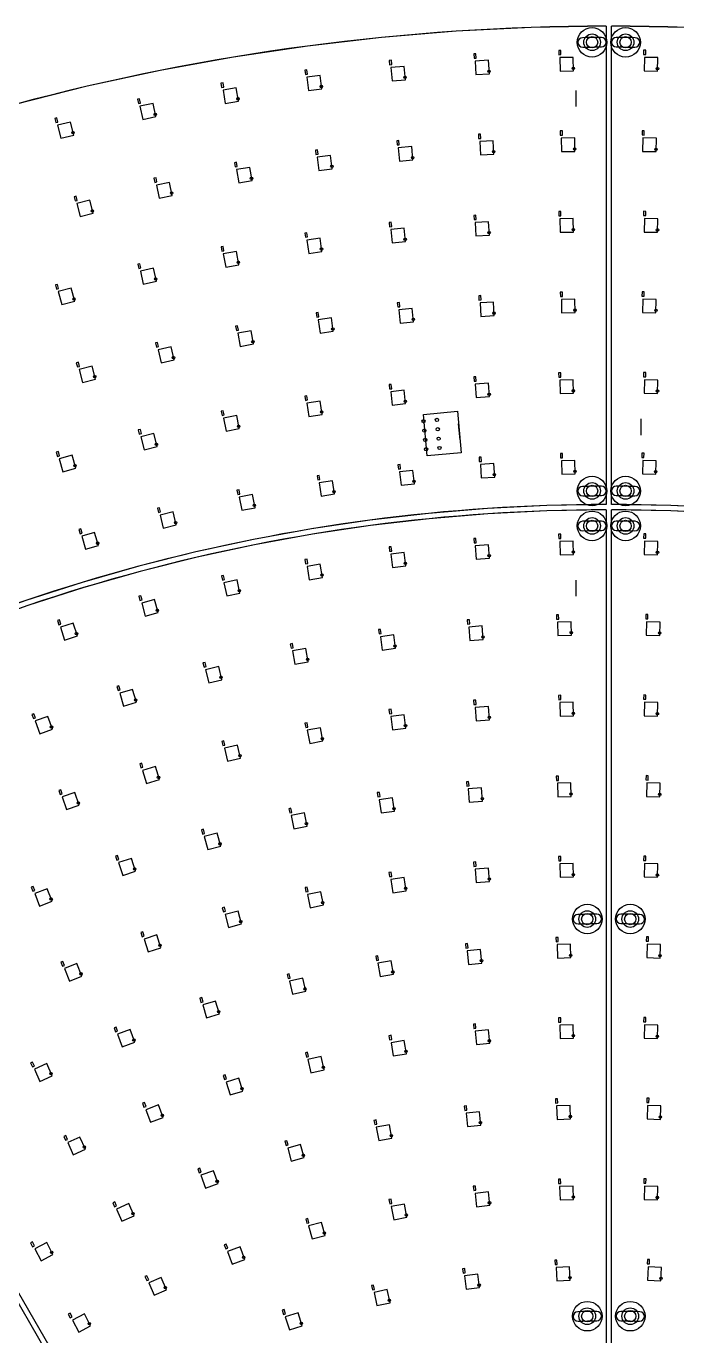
# Model space of a CAD drawing. Header units: millimetres. Extents: x -854 to 854, y -854 to 854.
# Drawn here: x -216.9 to 25.3, y 366.5 to 854 of the extents above; entities that cross this region are included whole.
import ezdxf

# ---------------------------------------------------------------- set-up
doc = ezdxf.new("R2010")
doc.units = ezdxf.units.MM
for name, color, linetype in [('CAP', 30, 'Continuous'), ('LED', 7, 'Continuous'), ('LED-GND', 7, 'Continuous'), ('MOUNT', 1, 'Continuous'), ('MOUNT-SYSTEM', 4, 'Continuous'), ('OUTLINE', 2, 'Continuous'), ('WAGO', 3, 'Continuous')]:
    doc.layers.add(name, color=color, linetype=linetype)

msp = doc.modelspace()

# ---------------------------------------------------------------- linework, layer by layer
at = {"layer": 'CAP'}
for points in [[(-49.35, 842.16), (-49.44, 843.76), (-50.24, 843.71), (-50.15, 842.11), (-49.35, 842.16)], [(-17.82, 843.41), (-17.85, 845.01), (-18.65, 845), (-18.62, 843.4), (-17.82, 843.41)], [(13.72, 843.49), (13.75, 845.09), (12.95, 845.11), (12.92, 843.51), (13.72, 843.49)], [(-80.8, 839.72), (-80.95, 841.32), (-81.75, 841.24), (-81.6, 839.65), (-80.8, 839.72)], [(-112.14, 836.12), (-112.35, 837.7), (-113.15, 837.6), (-112.94, 836.01), (-112.14, 836.12)], [(-143.33, 831.34), (-143.6, 832.91), (-144.39, 832.78), (-144.12, 831.2), (-143.33, 831.34)], [(-174.31, 825.4), (-174.64, 826.96), (-175.42, 826.8), (-175.1, 825.23), (-174.31, 825.4)], [(-205.05, 818.3), (-205.44, 819.85), (-206.22, 819.66), (-205.83, 818.11), (-205.05, 818.3)], [(-17.26, 813.42), (-17.29, 815.02), (-18.09, 815), (-18.06, 813.4), (-17.26, 813.42)], [(13.16, 813.5), (13.19, 815.1), (12.39, 815.11), (12.36, 813.51), (13.16, 813.5)], [(-78, 809.85), (-78.15, 811.45), (-78.95, 811.37), (-78.8, 809.78), (-78, 809.85)], [(-47.67, 812.21), (-47.76, 813.8), (-48.55, 813.76), (-48.46, 812.16), (-47.67, 812.21)], [(-108.23, 806.37), (-108.44, 807.96), (-109.23, 807.85), (-109.02, 806.27), (-108.23, 806.37)], [(-138.3, 801.76), (-138.57, 803.34), (-139.36, 803.2), (-139.09, 801.63), (-138.3, 801.76)], [(-168.19, 796.03), (-168.51, 797.6), (-169.3, 797.43), (-168.97, 795.87), (-168.19, 796.03)], [(-197.83, 789.18), (-198.22, 790.74), (-198.99, 790.54), (-198.61, 788.99), (-197.83, 789.18)], [(-17.83, 783.4), (-17.86, 785), (-18.66, 784.98), (-18.63, 783.38), (-17.83, 783.4)], [(13.73, 783.48), (13.76, 785.08), (12.96, 785.1), (12.93, 783.5), (13.73, 783.48)], [(-80.81, 779.42), (-80.97, 781.02), (-81.77, 780.94), (-81.6, 779.34), (-80.81, 779.42)], [(-49.36, 782.05), (-49.46, 783.64), (-50.25, 783.6), (-50.16, 782), (-49.36, 782.05)], [(-112.13, 775.54), (-112.35, 777.12), (-113.14, 777.01), (-112.92, 775.43), (-112.13, 775.54)], [(-143.26, 770.4), (-143.55, 771.97), (-144.34, 771.82), (-144.05, 770.25), (-143.26, 770.4)], [(-174.17, 764), (-174.52, 765.56), (-175.3, 765.39), (-174.95, 763.83), (-174.17, 764)], [(-204.79, 756.37), (-205.2, 757.91), (-205.98, 757.71), (-205.56, 756.16), (-204.79, 756.37)], [(-77.79, 749.58), (-77.95, 751.17), (-78.75, 751.09), (-78.59, 749.5), (-77.79, 749.58)], [(-47.55, 752.1), (-47.64, 753.7), (-48.44, 753.65), (-48.35, 752.05), (-47.55, 752.1)], [(-17.22, 753.41), (-17.26, 755.01), (-18.06, 754.99), (-18.02, 753.39), (-17.22, 753.41)], [(13.13, 753.49), (13.16, 755.09), (12.36, 755.1), (12.33, 753.5), (13.13, 753.49)], [(-107.91, 745.84), (-108.14, 747.42), (-108.93, 747.31), (-108.7, 745.72), (-107.91, 745.84)], [(-137.86, 740.89), (-138.15, 742.46), (-138.93, 742.32), (-138.64, 740.74), (-137.86, 740.89)], [(-167.58, 734.73), (-167.93, 736.3), (-168.71, 736.12), (-168.36, 734.56), (-167.58, 734.73)], [(-197.03, 727.39), (-197.44, 728.94), (-198.21, 728.73), (-197.8, 727.18), (-197.03, 727.39)], [(-49.37, 721.92), (-49.48, 723.51), (-50.27, 723.46), (-50.17, 721.86), (-49.37, 721.92)], [(-17.83, 723.38), (-17.87, 724.98), (-18.67, 724.97), (-18.63, 723.37), (-17.83, 723.38)], [(13.74, 723.47), (13.77, 725.07), (12.97, 725.09), (12.94, 723.49), (13.74, 723.47)], [(-80.81, 719.08), (-80.99, 720.67), (-81.78, 720.58), (-81.61, 718.99), (-80.81, 719.08)], [(-112.1, 714.87), (-112.35, 716.45), (-113.14, 716.33), (-112.89, 714.74), (-112.1, 714.87)], [(-143.18, 709.3), (-143.49, 710.87), (-144.27, 710.71), (-143.96, 709.14), (-143.18, 709.3)], [(-173.98, 702.38), (-174.36, 703.93), (-175.14, 703.74), (-174.76, 702.19), (-173.98, 702.38)], [(-204.45, 694.12), (-204.9, 695.65), (-205.67, 695.43), (-205.22, 693.89), (-204.45, 694.12)], [(-47.41, 691.98), (-47.51, 693.58), (-48.31, 693.53), (-48.21, 691.93), (-47.41, 691.98)], [(-17.18, 693.39), (-17.22, 694.99), (-18.01, 694.97), (-17.98, 693.37), (-17.18, 693.39)], [(13.08, 693.48), (13.12, 695.08), (12.32, 695.1), (12.28, 693.5), (13.08, 693.48)], [(-77.55, 689.25), (-77.72, 690.84), (-78.52, 690.76), (-78.34, 689.17), (-77.55, 689.25)], [(-107.54, 685.22), (-107.78, 686.8), (-108.57, 686.68), (-108.33, 685.09), (-107.54, 685.22)], [(-137.33, 679.87), (-137.64, 681.44), (-138.42, 681.29), (-138.11, 679.72), (-137.33, 679.87)], [(-166.85, 673.24), (-167.23, 674.79), (-168.01, 674.6), (-167.63, 673.05), (-166.85, 673.24)], [(-196.06, 665.32), (-196.51, 666.85), (-197.27, 666.63), (-196.83, 665.09), (-196.06, 665.32)], [(-49.39, 661.76), (-49.5, 663.36), (-50.3, 663.3), (-50.18, 661.71), (-49.39, 661.76)], [(-17.84, 663.36), (-17.88, 664.96), (-18.68, 664.94), (-18.64, 663.34), (-17.84, 663.36)], [(13.74, 663.46), (13.78, 665.06), (12.98, 665.08), (12.94, 663.48), (13.74, 663.46)], [(-80.82, 658.66), (-81.01, 660.25), (-81.8, 660.16), (-81.61, 658.57), (-80.82, 658.66)], [(-112.07, 654.07), (-112.33, 655.65), (-113.12, 655.52), (-112.86, 653.94), (-112.07, 654.07)], [(-143.06, 648), (-143.4, 649.56), (-144.18, 649.39), (-143.84, 647.83), (-143.06, 648)], [(-173.73, 640.46), (-174.15, 642), (-174.92, 641.8), (-174.51, 640.25), (-173.73, 640.46)], [(-18.63, 633.33), (-18.68, 634.93), (-19.48, 634.91), (-19.43, 633.31), (-18.63, 633.33)], [(14.54, 633.44), (14.58, 635.04), (13.78, 635.06), (13.74, 633.46), (14.54, 633.44)], [(-204.01, 631.47), (-204.5, 632.99), (-205.26, 632.75), (-204.77, 631.22), (-204.01, 631.47)], [(-84.73, 627.91), (-84.94, 629.5), (-85.74, 629.39), (-85.53, 627.81), (-84.73, 627.91)], [(-51.76, 631.49), (-51.88, 633.08), (-52.68, 633.02), (-52.55, 631.42), (-51.76, 631.49)], [(-117.48, 622.62), (-117.77, 624.19), (-118.56, 624.04), (-118.27, 622.47), (-117.48, 622.62)], [(-149.9, 615.62), (-150.28, 617.17), (-151.06, 616.98), (-150.68, 615.43), (-149.9, 615.62)], [(-181.92, 606.93), (-182.37, 608.46), (-183.14, 608.23), (-182.68, 606.7), (-181.92, 606.93)], [(-17.85, 603.34), (-17.89, 604.94), (-18.69, 604.92), (-18.65, 603.32), (-17.85, 603.34)], [(13.75, 603.45), (13.79, 605.05), (12.99, 605.07), (12.95, 603.47), (13.75, 603.45)], [(-80.82, 598.17), (-81.03, 599.75), (-81.82, 599.65), (-81.61, 598.06), (-80.82, 598.17)], [(-49.4, 601.58), (-49.53, 603.17), (-50.32, 603.11), (-50.2, 601.52), (-49.4, 601.58)], [(-213.43, 596.57), (-213.97, 598.08), (-214.72, 597.81), (-214.19, 596.31), (-213.43, 596.57)], [(-112.01, 593.12), (-112.3, 594.69), (-113.09, 594.55), (-112.8, 592.97), (-112.01, 593.12)], [(-142.9, 586.44), (-143.27, 588), (-144.05, 587.81), (-143.68, 586.26), (-142.9, 586.44)], [(-173.4, 578.16), (-173.85, 579.7), (-174.62, 579.47), (-174.16, 577.93), (-173.4, 578.16)], [(-52.03, 571.24), (-52.17, 572.83), (-52.97, 572.76), (-52.83, 571.17), (-52.03, 571.24)], [(-18.73, 573.3), (-18.78, 574.9), (-19.58, 574.87), (-19.53, 573.27), (-18.73, 573.3)], [(14.63, 573.42), (14.68, 575.02), (13.88, 575.04), (13.83, 573.44), (14.63, 573.42)], [(-203.42, 568.29), (-203.95, 569.8), (-204.71, 569.54), (-204.17, 568.03), (-203.42, 568.29)], [(-85.16, 567.25), (-85.39, 568.83), (-86.18, 568.71), (-85.95, 567.13), (-85.16, 567.25)], [(-118, 561.34), (-118.32, 562.9), (-119.11, 562.74), (-118.78, 561.17), (-118, 561.34)], [(-150.44, 553.52), (-150.85, 555.07), (-151.63, 554.86), (-151.21, 553.32), (-150.44, 553.52)], [(-182.37, 543.84), (-182.87, 545.36), (-183.63, 545.11), (-183.13, 543.59), (-182.37, 543.84)], [(-49.42, 541.35), (-49.56, 542.95), (-50.36, 542.88), (-50.22, 541.28), (-49.42, 541.35)], [(-17.86, 543.31), (-17.91, 544.91), (-18.71, 544.89), (-18.66, 543.29), (-17.86, 543.31)], [(13.76, 543.43), (13.81, 545.03), (13.01, 545.05), (12.96, 543.45), (13.76, 543.43)], [(-80.81, 537.56), (-81.05, 539.15), (-81.84, 539.03), (-81.6, 537.45), (-80.81, 537.56)], [(-213.68, 532.32), (-214.27, 533.8), (-215.02, 533.51), (-214.43, 532.02), (-213.68, 532.32)], [(-111.93, 531.96), (-112.26, 533.52), (-113.04, 533.36), (-112.72, 531.79), (-111.93, 531.96)], [(-142.67, 524.55), (-143.09, 526.09), (-143.86, 525.89), (-143.45, 524.34), (-142.67, 524.55)], [(-172.93, 515.36), (-173.44, 516.88), (-174.2, 516.63), (-173.69, 515.11), (-172.93, 515.36)], [(-52.38, 510.93), (-52.54, 512.52), (-53.33, 512.44), (-53.18, 510.85), (-52.38, 510.93)], [(-18.85, 513.26), (-18.91, 514.86), (-19.71, 514.83), (-19.65, 513.23), (-18.85, 513.26)], [(14.76, 513.39), (14.81, 514.99), (14.01, 515.02), (13.96, 513.42), (14.76, 513.39)], [(-85.69, 506.41), (-85.95, 507.98), (-86.74, 507.85), (-86.48, 506.28), (-85.69, 506.41)], [(-202.61, 504.44), (-203.2, 505.92), (-203.94, 505.63), (-203.35, 504.14), (-202.61, 504.44)], [(-118.62, 499.72), (-118.99, 501.28), (-119.77, 501.09), (-119.4, 499.54), (-118.62, 499.72)], [(-151.05, 490.89), (-151.52, 492.42), (-152.28, 492.19), (-151.82, 490.66), (-151.05, 490.89)], [(-49.44, 481.07), (-49.6, 482.66), (-50.39, 482.58), (-50.24, 480.99), (-49.44, 481.07)], [(-17.87, 483.27), (-17.92, 484.87), (-18.72, 484.85), (-18.67, 483.25), (-17.87, 483.27)], [(13.77, 483.41), (13.83, 485.01), (13.03, 485.03), (12.97, 483.43), (13.77, 483.41)], [(-182.83, 479.96), (-183.4, 481.46), (-184.15, 481.17), (-183.58, 479.68), (-182.83, 479.96)], [(-80.8, 476.81), (-81.06, 478.39), (-81.85, 478.26), (-81.59, 476.68), (-80.8, 476.81)], [(-213.83, 466.97), (-214.49, 468.43), (-215.22, 468.1), (-214.56, 466.64), (-213.83, 466.97)], [(-111.81, 470.5), (-112.17, 472.06), (-112.95, 471.88), (-112.59, 470.32), (-111.81, 470.5)], [(-142.34, 462.18), (-142.81, 463.71), (-143.57, 463.48), (-143.11, 461.95), (-142.34, 462.18)], [(-172.27, 451.88), (-172.83, 453.38), (-173.58, 453.1), (-173.02, 451.6), (-172.27, 451.88)], [(-19.01, 453.21), (-19.07, 454.81), (-19.87, 454.78), (-19.81, 453.18), (-19.01, 453.21)], [(14.91, 453.36), (14.97, 454.96), (14.17, 454.99), (14.11, 453.39), (14.91, 453.36)], [(-52.82, 450.52), (-53, 452.11), (-53.8, 452.02), (-53.62, 450.43), (-52.82, 450.52)], [(-86.34, 445.31), (-86.64, 446.88), (-87.43, 446.73), (-87.13, 445.16), (-86.34, 445.31)], [(-201.45, 439.65), (-202.11, 441.11), (-202.84, 440.78), (-202.18, 439.32), (-201.45, 439.65)], [(-119.38, 437.61), (-119.79, 439.16), (-120.57, 438.95), (-120.15, 437.41), (-119.38, 437.61)], [(-151.75, 427.47), (-152.28, 428.98), (-153.03, 428.71), (-152.5, 427.2), (-151.75, 427.47)], [(-17.89, 423.23), (-17.95, 424.83), (-18.75, 424.8), (-18.69, 423.2), (-17.89, 423.23)], [(13.79, 423.38), (13.85, 424.98), (13.05, 425.01), (12.99, 423.41), (13.79, 423.38)], [(-49.47, 420.71), (-49.64, 422.3), (-50.44, 422.21), (-50.26, 420.62), (-49.47, 420.71)], [(-183.27, 414.93), (-183.91, 416.4), (-184.64, 416.08), (-184, 414.61), (-183.27, 414.93)], [(-80.77, 415.83), (-81.06, 417.41), (-81.85, 417.26), (-81.55, 415.69), (-80.77, 415.83)], [(-111.62, 408.64), (-112.03, 410.18), (-112.8, 409.97), (-112.39, 408.43), (-111.62, 408.64)], [(-213.77, 400.08), (-214.51, 401.49), (-215.22, 401.12), (-214.47, 399.7), (-213.77, 400.08)], [(-141.84, 399.15), (-142.37, 400.66), (-143.12, 400.4), (-142.6, 398.89), (-141.84, 399.15)], [(15.12, 393.31), (15.19, 394.91), (14.39, 394.95), (14.32, 393.35), (15.12, 393.31)], [(-53.41, 389.97), (-53.62, 391.55), (-54.41, 391.45), (-54.2, 389.86), (-53.41, 389.97)], [(-19.22, 393.14), (-19.29, 394.73), (-20.09, 394.7), (-20.02, 393.1), (-19.22, 393.14)], [(-171.27, 387.44), (-171.91, 388.9), (-172.65, 388.58), (-172.01, 387.12), (-171.27, 387.44)], [(-87.19, 383.83), (-87.54, 385.39), (-88.32, 385.22), (-87.97, 383.65), (-87.19, 383.83)], [(-120.31, 374.77), (-120.79, 376.29), (-121.56, 376.05), (-121.08, 374.53), (-120.31, 374.77)], [(-199.75, 373.55), (-200.49, 374.97), (-201.2, 374.59), (-200.45, 373.18), (-199.75, 373.55)]]:
    msp.add_lwpolyline(points, dxfattribs=at)
at = {"layer": 'LED'}
for points in [[(-80.68, 833.61), (-75.7, 834.08), (-76.17, 839.05), (-81.15, 838.59), (-80.68, 833.61)], [(-49.46, 836.04), (-44.46, 836.32), (-44.74, 841.31), (-49.74, 841.03), (-49.46, 836.04)], [(-18.16, 837.31), (-13.16, 837.4), (-13.25, 842.4), (-18.25, 842.31), (-18.16, 837.31)], [(13.16, 837.4), (18.16, 837.31), (18.25, 842.31), (13.25, 842.4), (13.16, 837.4)], [(-111.79, 830.01), (-106.84, 830.66), (-107.49, 835.62), (-112.45, 834.97), (-111.79, 830.01)], [(-142.75, 825.25), (-137.82, 826.09), (-138.66, 831.02), (-143.59, 830.18), (-142.75, 825.25)], [(-173.51, 819.33), (-168.61, 820.35), (-169.64, 825.25), (-174.53, 824.23), (-173.51, 819.33)], [(-204.02, 812.27), (-199.17, 813.48), (-200.37, 818.33), (-205.23, 817.13), (-204.02, 812.27)], [(-77.88, 803.74), (-72.9, 804.21), (-73.37, 809.18), (-78.35, 808.72), (-77.88, 803.74)], [(-47.77, 806.09), (-42.78, 806.37), (-43.06, 811.36), (-48.05, 811.08), (-47.77, 806.09)], [(-17.6, 807.31), (-12.6, 807.41), (-12.69, 812.4), (-17.69, 812.31), (-17.6, 807.31)], [(12.6, 807.41), (17.6, 807.31), (17.69, 812.31), (12.69, 812.4), (12.6, 807.41)], [(-107.88, 800.27), (-102.92, 800.92), (-103.57, 805.88), (-108.53, 805.22), (-107.88, 800.27)], [(-137.73, 795.67), (-132.8, 796.51), (-133.63, 801.44), (-138.56, 800.6), (-137.73, 795.67)], [(-167.38, 789.97), (-162.49, 790.99), (-163.51, 795.88), (-168.4, 794.86), (-167.38, 789.97)], [(-196.8, 783.16), (-191.95, 784.36), (-193.15, 789.21), (-198.01, 788.01), (-196.8, 783.16)], [(-49.44, 775.93), (-44.45, 776.23), (-44.75, 781.22), (-49.74, 780.92), (-49.44, 775.93)], [(-18.16, 777.29), (-13.16, 777.39), (-13.26, 782.39), (-18.26, 782.29), (-18.16, 777.29)], [(13.16, 777.39), (18.16, 777.29), (18.26, 782.29), (13.26, 782.39), (13.16, 777.39)], [(-111.72, 769.44), (-106.77, 770.14), (-107.47, 775.09), (-112.42, 774.39), (-111.72, 769.44)], [(-80.64, 773.31), (-75.67, 773.81), (-76.17, 778.79), (-81.15, 778.29), (-80.64, 773.31)], [(-142.61, 764.31), (-137.69, 765.22), (-138.59, 770.13), (-143.51, 769.23), (-142.61, 764.31)], [(-173.27, 757.95), (-168.39, 759.05), (-169.49, 763.93), (-174.37, 762.83), (-173.27, 757.95)], [(-203.65, 750.36), (-198.82, 751.65), (-200.11, 756.48), (-204.94, 755.19), (-203.65, 750.36)], [(-47.63, 745.99), (-42.64, 746.29), (-42.94, 751.28), (-47.93, 750.98), (-47.63, 745.99)], [(-17.55, 747.3), (-12.55, 747.4), (-12.65, 752.4), (-17.65, 752.3), (-17.55, 747.3)], [(12.55, 747.4), (17.55, 747.3), (17.65, 752.3), (12.65, 752.4), (12.55, 747.4)], [(-77.63, 743.46), (-72.65, 743.97), (-73.16, 748.94), (-78.13, 748.44), (-77.63, 743.46)], [(-107.5, 739.73), (-102.55, 740.44), (-103.25, 745.39), (-108.2, 744.68), (-107.5, 739.73)], [(-137.2, 734.81), (-132.28, 735.71), (-133.18, 740.62), (-138.1, 739.72), (-137.2, 734.81)], [(-166.68, 728.68), (-161.8, 729.78), (-162.9, 734.66), (-167.77, 733.56), (-166.68, 728.68)], [(-195.88, 721.38), (-191.05, 722.68), (-192.35, 727.51), (-197.18, 726.21), (-195.88, 721.38)], [(-18.15, 717.27), (-13.15, 717.38), (-13.26, 722.38), (-18.26, 722.27), (-18.15, 717.27)], [(13.15, 717.38), (18.15, 717.27), (18.26, 722.27), (13.26, 722.38), (13.15, 717.38)], [(-80.6, 712.96), (-75.63, 713.51), (-76.17, 718.48), (-81.14, 717.93), (-80.6, 712.96)], [(-49.42, 715.8), (-44.43, 716.13), (-44.76, 721.12), (-49.75, 720.79), (-49.42, 715.8)], [(-111.62, 708.77), (-106.68, 709.53), (-107.44, 714.47), (-112.38, 713.71), (-111.62, 708.77)], [(-142.43, 703.23), (-137.53, 704.2), (-138.5, 709.11), (-143.4, 708.13), (-142.43, 703.23)], [(-172.97, 696.34), (-168.11, 697.53), (-169.3, 702.39), (-174.16, 701.2), (-172.97, 696.34)], [(-203.18, 688.14), (-198.38, 689.54), (-199.78, 694.34), (-204.58, 692.94), (-203.18, 688.14)], [(-17.5, 687.28), (-12.5, 687.39), (-12.61, 692.39), (-17.61, 692.28), (-17.5, 687.28)], [(12.5, 687.39), (17.5, 687.28), (17.61, 692.28), (12.61, 692.39), (12.5, 687.39)], [(-77.33, 683.14), (-72.36, 683.69), (-72.91, 688.66), (-77.88, 688.11), (-77.33, 683.14)], [(-47.46, 685.86), (-42.47, 686.19), (-42.8, 691.18), (-47.79, 690.85), (-47.46, 685.86)], [(-107.06, 679.12), (-102.11, 679.88), (-102.87, 684.82), (-107.82, 684.06), (-107.06, 679.12)], [(-136.58, 673.8), (-131.67, 674.78), (-132.65, 679.68), (-137.55, 678.71), (-136.58, 673.8)], [(-165.84, 667.2), (-160.98, 668.39), (-162.17, 673.25), (-167.03, 672.06), (-165.84, 667.2)], [(-194.78, 659.33), (-189.98, 660.73), (-191.38, 665.53), (-196.18, 664.14), (-194.78, 659.33)], [(-80.54, 652.55), (-75.58, 653.15), (-76.17, 658.11), (-81.13, 657.52), (-80.54, 652.55)], [(-49.4, 655.65), (-44.41, 656), (-44.77, 660.99), (-49.76, 660.63), (-49.4, 655.65)], [(-18.15, 657.25), (-13.15, 657.37), (-13.27, 662.37), (-18.27, 662.25), (-18.15, 657.25)], [(13.15, 657.37), (18.15, 657.25), (18.27, 662.25), (13.27, 662.37), (13.15, 657.37)], [(-111.5, 647.98), (-106.57, 648.81), (-107.4, 653.74), (-112.33, 652.91), (-111.5, 647.98)], [(-142.2, 641.94), (-137.32, 643.01), (-138.38, 647.89), (-143.27, 646.83), (-142.2, 641.94)], [(-172.59, 634.45), (-167.76, 635.74), (-169.05, 640.57), (-173.88, 639.28), (-172.59, 634.45)], [(-202.58, 625.52), (-197.82, 627.04), (-199.34, 631.8), (-204.1, 630.28), (-202.58, 625.52)], [(-51.73, 625.37), (-46.74, 625.76), (-47.13, 630.75), (-52.12, 630.35), (-51.73, 625.37)], [(-18.93, 627.22), (-13.93, 627.35), (-14.06, 632.35), (-19.06, 632.22), (-18.93, 627.22)], [(13.93, 627.35), (18.93, 627.22), (19.06, 632.22), (14.06, 632.35), (13.93, 627.35)], [(-84.38, 621.81), (-79.43, 622.46), (-80.08, 627.42), (-85.04, 626.76), (-84.38, 621.81)], [(-116.81, 616.54), (-111.89, 617.45), (-112.81, 622.36), (-117.72, 621.45), (-116.81, 616.54)], [(-148.92, 609.58), (-144.06, 610.75), (-145.22, 615.61), (-150.09, 614.44), (-148.92, 609.58)], [(-180.62, 600.95), (-175.82, 602.37), (-177.24, 607.16), (-182.04, 605.74), (-180.62, 600.95)], [(-49.37, 595.46), (-44.39, 595.85), (-44.78, 600.84), (-49.76, 600.45), (-49.37, 595.46)], [(-18.14, 597.23), (-13.14, 597.36), (-13.27, 602.36), (-18.27, 602.23), (-18.14, 597.23)], [(13.14, 597.36), (18.14, 597.23), (18.27, 602.23), (13.27, 602.36), (13.14, 597.36)], [(-211.82, 590.67), (-207.11, 592.34), (-208.78, 597.06), (-213.49, 595.39), (-211.82, 590.67)], [(-80.47, 592.06), (-75.51, 592.71), (-76.16, 597.67), (-81.12, 597.02), (-80.47, 592.06)], [(-111.34, 587.04), (-106.43, 587.95), (-107.34, 592.87), (-112.25, 591.96), (-111.34, 587.04)], [(-141.91, 580.41), (-137.05, 581.57), (-138.22, 586.44), (-143.08, 585.27), (-141.91, 580.41)], [(-172.1, 572.18), (-167.3, 573.6), (-168.72, 578.4), (-173.52, 576.98), (-172.1, 572.18)], [(-51.95, 565.12), (-46.97, 565.56), (-47.41, 570.54), (-52.39, 570.1), (-51.95, 565.12)], [(-19, 567.19), (-14.01, 567.33), (-14.15, 572.33), (-19.15, 572.19), (-19, 567.19)], [(14.01, 567.33), (19, 567.19), (19.15, 572.19), (14.15, 572.33), (14.01, 567.33)], [(-201.81, 562.39), (-197.09, 564.06), (-198.76, 568.78), (-203.48, 567.11), (-201.81, 562.39)], [(-84.72, 561.15), (-79.78, 561.87), (-80.5, 566.82), (-85.45, 566.09), (-84.72, 561.15)], [(-117.21, 555.27), (-112.31, 556.28), (-113.32, 561.18), (-118.22, 560.17), (-117.21, 555.27)], [(-149.29, 547.52), (-144.46, 548.81), (-145.76, 553.64), (-150.59, 552.35), (-149.29, 547.52)], [(-180.88, 537.91), (-176.13, 539.48), (-177.7, 544.23), (-182.45, 542.66), (-180.88, 537.91)], [(-18.13, 537.2), (-13.13, 537.35), (-13.28, 542.34), (-18.28, 542.2), (-18.13, 537.2)], [(13.13, 537.35), (18.13, 537.2), (18.28, 542.2), (13.28, 542.34), (13.13, 537.35)], [(-80.37, 531.46), (-75.43, 532.19), (-76.15, 537.13), (-81.1, 536.41), (-80.37, 531.46)], [(-49.34, 535.24), (-44.36, 535.67), (-44.79, 540.65), (-49.77, 540.22), (-49.34, 535.24)], [(-211.85, 526.48), (-207.2, 528.33), (-209.05, 532.97), (-213.69, 531.13), (-211.85, 526.48)], [(-111.14, 525.89), (-106.24, 526.9), (-107.25, 531.8), (-112.15, 530.79), (-111.14, 525.89)], [(-141.53, 518.54), (-136.7, 519.83), (-137.99, 524.66), (-142.82, 523.37), (-141.53, 518.54)], [(-171.44, 509.43), (-166.69, 511), (-168.27, 515.75), (-173.01, 514.18), (-171.44, 509.43)], [(-19.1, 507.15), (-14.11, 507.31), (-14.27, 512.31), (-19.27, 512.14), (-19.1, 507.15)], [(14.11, 507.31), (19.1, 507.15), (19.27, 512.14), (14.27, 512.31), (14.11, 507.31)], [(-52.23, 504.81), (-47.26, 505.3), (-47.75, 510.28), (-52.72, 509.79), (-52.23, 504.81)], [(-200.77, 498.6), (-196.12, 500.45), (-197.97, 505.09), (-202.62, 503.25), (-200.77, 498.6)], [(-85.14, 500.31), (-80.2, 501.13), (-81.02, 506.06), (-85.95, 505.25), (-85.14, 500.31)], [(-117.68, 493.67), (-112.81, 494.81), (-113.94, 499.68), (-118.81, 498.54), (-117.68, 493.67)], [(-149.71, 484.92), (-144.93, 486.37), (-146.38, 491.16), (-151.16, 489.71), (-149.71, 484.92)], [(-181.11, 474.09), (-176.43, 475.85), (-178.19, 480.53), (-182.87, 478.77), (-181.11, 474.09)], [(-49.29, 474.96), (-44.32, 475.45), (-44.81, 480.42), (-49.78, 479.93), (-49.29, 474.96)], [(-18.12, 477.16), (-13.12, 477.33), (-13.29, 482.32), (-18.29, 482.16), (-18.12, 477.16)], [(13.12, 477.33), (18.12, 477.16), (18.29, 482.16), (13.29, 482.32), (13.12, 477.33)], [(-80.25, 470.72), (-75.32, 471.53), (-76.13, 476.46), (-81.06, 475.65), (-80.25, 470.72)], [(-110.86, 464.46), (-105.99, 465.59), (-107.13, 470.46), (-112, 469.33), (-110.86, 464.46)], [(-211.73, 461.23), (-207.17, 463.3), (-209.24, 467.85), (-213.79, 465.79), (-211.73, 461.23)], [(-141, 456.21), (-136.22, 457.66), (-137.67, 462.45), (-142.45, 461), (-141, 456.21)], [(-170.54, 446.01), (-165.86, 447.78), (-167.62, 452.46), (-172.3, 450.69), (-170.54, 446.01)], [(-52.59, 444.41), (-47.62, 444.97), (-48.18, 449.93), (-53.15, 449.37), (-52.59, 444.41)], [(-19.23, 447.09), (-14.23, 447.28), (-14.42, 452.28), (-19.42, 452.09), (-19.23, 447.09)], [(14.23, 447.28), (19.23, 447.09), (19.42, 452.09), (14.42, 452.28), (14.23, 447.28)], [(-85.65, 439.23), (-80.74, 440.16), (-81.67, 445.08), (-86.58, 444.15), (-85.65, 439.23)], [(-199.34, 433.91), (-194.79, 435.97), (-196.85, 440.52), (-201.41, 438.46), (-199.34, 433.91)], [(-118.24, 431.6), (-113.41, 432.9), (-114.7, 437.73), (-119.53, 436.43), (-118.24, 431.6)], [(-150.16, 421.56), (-145.44, 423.21), (-147.09, 427.93), (-151.81, 426.28), (-150.16, 421.56)], [(-49.23, 414.59), (-44.26, 415.15), (-44.82, 420.12), (-49.79, 419.56), (-49.23, 414.59)], [(-18.11, 417.11), (-13.11, 417.3), (-13.3, 422.3), (-18.3, 422.11), (-18.11, 417.11)], [(13.11, 417.3), (18.11, 417.11), (18.3, 422.11), (13.3, 422.3), (13.11, 417.3)], [(-181.24, 409.16), (-176.66, 411.16), (-178.66, 415.74), (-183.24, 413.74), (-181.24, 409.16)], [(-80.07, 409.76), (-75.16, 410.69), (-76.09, 415.6), (-81, 414.67), (-80.07, 409.76)], [(-110.47, 402.63), (-105.64, 403.92), (-106.94, 408.75), (-111.77, 407.46), (-110.47, 402.63)], [(-211.31, 394.47), (-206.89, 396.81), (-209.23, 401.23), (-213.65, 398.89), (-211.31, 394.47)], [(-140.25, 393.25), (-135.53, 394.9), (-137.18, 399.62), (-141.9, 397.97), (-140.25, 393.25)], [(-19.4, 387.02), (-14.4, 387.24), (-14.62, 392.24), (-19.62, 392.02), (-19.4, 387.02)], [(14.4, 387.24), (19.4, 387.02), (19.62, 392.02), (14.62, 392.24), (14.4, 387.24)], [(-169.25, 381.67), (-164.66, 383.66), (-166.66, 388.25), (-171.25, 386.25), (-169.25, 381.67)], [(-53.06, 383.86), (-48.1, 384.51), (-48.75, 389.47), (-53.71, 388.82), (-53.06, 383.86)], [(-86.31, 377.77), (-81.43, 378.86), (-82.51, 383.74), (-87.39, 382.66), (-86.31, 377.77)], [(-197.29, 367.95), (-192.87, 370.29), (-195.21, 374.71), (-199.63, 372.37), (-197.29, 367.95)], [(-118.91, 368.81), (-114.14, 370.32), (-115.64, 375.09), (-120.41, 373.58), (-118.91, 368.81)]]:
    msp.add_lwpolyline(points, dxfattribs=at)
at = {"layer": 'LED-GND'}
for centre in [(-13.23, 838.3), (18.13, 838.21), (-75.84, 834.97), (-44.56, 837.22), (-107, 831.55), (-138.02, 826.96), (-168.85, 821.23), (-199.43, 814.34), (-73.04, 805.1), (-42.88, 807.27), (-12.67, 808.3), (17.57, 808.21), (-103.09, 801.8), (-133, 797.39), (-162.72, 791.86), (-192.21, 785.22), (-75.81, 774.7), (-44.55, 777.13), (-13.23, 778.29), (18.12, 778.19), (-106.94, 771.02), (-137.9, 766.09), (-168.64, 759.92), (-199.1, 752.51), (-42.74, 747.18), (-12.62, 748.3), (17.52, 748.2), (-102.73, 741.32), (-72.79, 744.86), (-132.49, 736.58), (-162.04, 730.65), (-191.33, 723.53), (-44.54, 717.02), (-13.22, 718.28), (18.12, 718.18), (-75.77, 714.4), (-106.86, 710.41), (-137.75, 705.07), (-168.37, 698.39), (-198.68, 690.39), (-42.58, 687.09), (-12.57, 688.29), (17.47, 688.18), (-72.51, 684.58), (-102.3, 680.76), (-131.9, 675.65), (-161.24, 669.25), (-190.28, 661.58), (-13.22, 658.27), (18.12, 658.16), (-75.73, 654.03), (-44.53, 656.9), (-106.77, 649.69), (-137.56, 643.87), (-168.04, 636.6), (-198.14, 627.88), (-46.86, 626.66), (-14, 628.25), (18.9, 628.12), (-79.59, 623.34), (-112.11, 618.32), (-144.31, 611.61), (-176.13, 603.22), (-44.51, 596.75), (-13.22, 598.26), (18.11, 598.13), (-207.45, 593.17), (-75.68, 593.6), (-106.64, 588.83), (-137.31, 582.44), (-167.61, 574.45), (-47.1, 566.45), (-14.08, 568.23), (18.98, 568.09), (-197.44, 564.89), (-79.96, 562.75), (-112.54, 557.15), (-144.75, 549.67), (-176.46, 540.32), (-44.48, 536.56), (-13.21, 538.24), (18.11, 538.1), (-75.61, 533.07), (-207.58, 529.15), (-106.47, 527.77), (-136.98, 520.69), (-167.03, 511.84), (-14.19, 508.21), (19.08, 508.05), (-80.4, 502.01), (-47.39, 506.19), (-196.5, 501.27), (-113.06, 495.68), (-145.24, 487.22), (-13.2, 478.22), (18.1, 478.06), (-176.79, 476.68), (-75.51, 472.41), (-44.45, 476.34), (-207.59, 464.09), (-106.25, 466.46), (-136.53, 458.51), (-166.22, 448.6), (-14.32, 448.18), (-47.77, 445.86), (19.21, 447.99), (-80.96, 441.04), (-195.21, 436.77), (-113.69, 433.76), (-145.78, 424.05), (-44.41, 416.04), (-13.2, 418.2), (18.09, 418.02), (-177.07, 411.97), (-75.38, 411.56), (-105.92, 404.78), (-207.36, 397.58), (-135.88, 395.73), (-48.27, 385.4), (-14.49, 388.14), (19.39, 387.92), (-165.07, 384.47), (-81.67, 379.72), (-193.34, 371.06), (-114.46, 371.16)]:
    msp.add_circle(centre, 0.45, dxfattribs=at)
at = {"layer": 'MOUNT'}
for centre, radius in [((-6.25, 848), 5.5), ((6.25, 848), 5.5), ((-6.25, 848), 3.1), ((-6.25, 848), 2.11), ((6.25, 848), 3.1), ((6.25, 848), 2.11), ((-6.25, 681), 5.5), ((-6.25, 681), 3.1), ((-6.25, 681), 2.11), ((6.25, 681), 5.5), ((6.25, 681), 3.1), ((6.25, 681), 2.11), ((-6.25, 668), 5.5), ((6.25, 668), 5.5), ((-6.25, 668), 3.1), ((-6.25, 668), 2.11), ((6.25, 668), 3.1), ((6.25, 668), 2.11), ((-8, 521.68), 5.5), ((8, 521.68), 5.5), ((-8, 521.68), 3.1), ((-8, 521.68), 2.11), ((8, 521.68), 3.1), ((8, 521.68), 2.11), ((-8, 373.84), 5.5), ((-8, 373.84), 3.1), ((-8, 373.84), 2.11), ((8, 373.84), 5.5), ((8, 373.84), 3.1), ((8, 373.84), 2.11)]:
    msp.add_circle(centre, radius, dxfattribs=at)
at = {"layer": 'MOUNT-SYSTEM'}
for p, q in [((-1, 854), (-1, 676)), ((1, 676), (1, 854)), ((-12.1, 824.08), (-12.1, 830.08)), ((12.1, 701.83), (12.1, 707.83)), ((-1, 674), (-1, 226)), ((1, 226), (1, 674)), ((-12.1, 641.82), (-12.1, 647.82)), ((-337.86, 583.2), (-113.86, 195.22)), ((-112.13, 196.22), (-336.13, 584.2))]:
    msp.add_line(p, q, dxfattribs=at)
for points in [[(-1, 854), (-28.94, 853.51), (-56.8, 852.11), (-84.56, 849.8), (-112.19, 846.6), (-139.68, 842.5), (-166.99, 837.52), (-194.12, 831.65), (-221.03, 824.9), (-247.71, 817.29), (-274.13, 808.81), (-300.28, 799.47), (-326.13, 789.28), (-351.66, 778.24), (-376.85, 766.35), (-401.68, 753.64), (-426.13, 740.09)], [(426.14, 740.09), (401.69, 753.64), (376.86, 766.35), (351.67, 778.24), (326.14, 789.28), (300.29, 799.47), (274.14, 808.81), (247.71, 817.29), (221.04, 824.9), (194.12, 831.65), (167, 837.52), (139.69, 842.5), (112.2, 846.6), (84.57, 849.8), (56.81, 852.11), (28.95, 853.51), (1, 854)], [(-9.77, 849.72), (-10.45, 849.57), (-11, 849.19), (-11.37, 848.63), (-11.5, 847.95), (-11.35, 847.27), (-10.97, 846.72), (-10.41, 846.35), (-9.73, 846.22), (-9.73, 846.22), (-9.73, 846.22), (-9.73, 846.22), (-9.73, 846.22)], [(-2.75, 849.77), (-4.5, 849.76), (-6.26, 849.75), (-8.01, 849.74), (-9.77, 849.72)], [(-2.74, 846.27), (-2.06, 846.41), (-1.5, 846.79), (-1.13, 847.34), (-1, 848.03), (-1.14, 848.71), (-1.51, 849.26), (-2.07, 849.64), (-2.75, 849.77), (-2.75, 849.77), (-2.75, 849.77), (-2.75, 849.77), (-2.75, 849.77)], [(2.76, 849.77), (2.08, 849.64), (1.52, 849.26), (1.14, 848.71), (1, 848.03), (1.14, 847.34), (1.51, 846.79), (2.07, 846.41), (2.75, 846.27), (2.75, 846.27), (2.75, 846.27), (2.75, 846.27), (2.75, 846.27)], [(9.77, 849.72), (8.02, 849.74), (6.27, 849.75), (4.51, 849.76), (2.76, 849.77)], [(9.73, 846.22), (10.42, 846.35), (10.98, 846.72), (11.36, 847.27), (11.5, 847.95), (11.37, 848.63), (11.01, 849.19), (10.45, 849.57), (9.77, 849.72), (9.77, 849.72), (9.77, 849.72), (9.77, 849.72), (9.77, 849.72)], [(-9.73, 846.22), (-7.98, 846.24), (-6.23, 846.25), (-4.49, 846.26), (-2.74, 846.27)], [(2.75, 846.27), (4.5, 846.26), (6.24, 846.25), (7.99, 846.24), (9.73, 846.22)], [(-9.77, 682.71), (-10.45, 682.56), (-11, 682.18), (-11.37, 681.62), (-11.5, 680.94), (-11.35, 680.26), (-10.97, 679.71), (-10.4, 679.34), (-9.72, 679.21)], [(-2.75, 682.77), (-4.51, 682.77), (-6.26, 682.75), (-8.02, 682.73), (-9.77, 682.71)], [(-2.74, 679.27), (-2.06, 679.42), (-1.5, 679.79), (-1.13, 680.35), (-1, 681.03), (-1.14, 681.71), (-1.51, 682.27), (-2.07, 682.64), (-2.75, 682.77)], [(2.76, 682.77), (2.08, 682.64), (1.52, 682.27), (1.14, 681.71), (1, 681.03), (1.14, 680.35), (1.51, 679.79), (2.07, 679.42), (2.75, 679.27)], [(9.78, 682.71), (8.02, 682.73), (6.27, 682.75), (4.52, 682.77), (2.76, 682.77)], [(9.73, 679.21), (10.41, 679.34), (10.97, 679.71), (11.36, 680.26), (11.5, 680.94), (11.38, 681.62), (11.01, 682.18), (10.46, 682.56), (9.78, 682.71)], [(-9.72, 679.21), (-7.98, 679.23), (-6.23, 679.25), (-4.48, 679.27), (-2.74, 679.27)], [(2.75, 679.27), (4.49, 679.27), (6.24, 679.25), (7.98, 679.23), (9.73, 679.21)], [(-1, 676), (-23.09, 675.61), (-45.12, 674.49), (-67.06, 672.67), (-88.91, 670.13), (-110.64, 666.89), (-132.23, 662.94), (-153.68, 658.3), (-174.96, 652.97), (-196.05, 646.95), (-216.94, 640.24), (-237.62, 632.86), (-258.06, 624.81), (-278.24, 616.08), (-298.16, 606.69), (-317.8, 596.64), (-337.13, 585.93)], [(-1, 674), (-23.02, 673.61), (-44.99, 672.5), (-66.87, 670.68), (-88.65, 668.15), (-110.31, 664.91), (-131.84, 660.98), (-153.23, 656.35), (-174.44, 651.04), (-195.47, 645.03), (-216.3, 638.35), (-236.91, 630.99), (-257.29, 622.96), (-277.42, 614.26), (-297.28, 604.9), (-316.86, 594.88), (-336.13, 584.2)], [(337.14, 585.93), (317.81, 596.64), (298.17, 606.69), (278.25, 616.08), (258.07, 624.81), (237.63, 632.86), (216.95, 640.24), (196.06, 646.95), (174.97, 652.97), (153.69, 658.3), (132.24, 662.94), (110.65, 666.89), (88.92, 670.13), (67.07, 672.67), (45.13, 674.49), (23.1, 675.61), (1, 676)], [(336.14, 584.2), (316.86, 594.88), (297.29, 604.9), (277.43, 614.26), (257.3, 622.96), (236.92, 630.99), (216.31, 638.35), (195.48, 645.03), (174.45, 651.04), (153.23, 656.35), (131.85, 660.98), (110.32, 664.91), (88.66, 668.15), (66.88, 670.68), (45, 672.5), (23.03, 673.61), (1, 674)], [(-9.77, 669.71), (-10.45, 669.56), (-11, 669.18), (-11.37, 668.62), (-11.5, 667.93), (-11.35, 667.26), (-10.96, 666.7), (-10.4, 666.34), (-9.72, 666.21)], [(-2.75, 669.78), (-4.51, 669.77), (-6.26, 669.75), (-8.02, 669.73), (-9.77, 669.71)], [(-2.74, 666.28), (-2.06, 666.42), (-1.5, 666.79), (-1.13, 667.35), (-1, 668.03), (-1.14, 668.71), (-1.51, 669.27), (-2.07, 669.64), (-2.75, 669.78), (-2.75, 669.78), (-2.75, 669.78), (-2.75, 669.78), (-2.75, 669.78)], [(2.76, 669.78), (2.08, 669.64), (1.52, 669.27), (1.14, 668.71), (1, 668.03), (1.14, 667.35), (1.51, 666.79), (2.07, 666.42), (2.75, 666.28)], [(9.78, 669.71), (8.03, 669.73), (6.27, 669.75), (4.52, 669.77), (2.76, 669.78)], [(9.73, 666.21), (10.41, 666.34), (10.97, 666.7), (11.36, 667.26), (11.5, 667.93), (11.38, 668.62), (11.01, 669.18), (10.46, 669.56), (9.78, 669.71), (9.78, 669.71), (9.78, 669.71), (9.78, 669.71), (9.78, 669.71)], [(-9.72, 666.21), (-7.97, 666.23), (-6.23, 666.25), (-4.48, 666.27), (-2.74, 666.28)], [(2.75, 666.28), (4.49, 666.27), (6.24, 666.25), (7.98, 666.23), (9.73, 666.21)], [(-11.53, 523.37), (-12.21, 523.21), (-12.76, 522.83), (-13.12, 522.26), (-13.24, 521.58), (-13.09, 520.9), (-12.7, 520.35), (-12.14, 519.99), (-11.46, 519.87), (-11.46, 519.87), (-11.46, 519.87), (-11.46, 519.87), (-11.46, 519.87)], [(-4.51, 523.47), (-6.27, 523.46), (-8.02, 523.43), (-9.78, 523.4), (-11.53, 523.37)], [(-4.48, 519.97), (-3.8, 520.12), (-3.25, 520.5), (-2.88, 521.06), (-2.75, 521.74), (-2.89, 522.42), (-3.27, 522.97), (-3.83, 523.34), (-4.51, 523.47), (-4.51, 523.47), (-4.51, 523.47), (-4.51, 523.47), (-4.51, 523.47)], [(4.52, 523.47), (3.84, 523.34), (3.28, 522.97), (2.9, 522.42), (2.75, 521.74), (2.89, 521.06), (3.26, 520.5), (3.81, 520.12), (4.49, 519.97), (4.49, 519.97), (4.49, 519.97), (4.49, 519.97), (4.49, 519.97)], [(11.54, 523.37), (9.79, 523.4), (8.03, 523.43), (6.28, 523.46), (4.52, 523.47)], [(11.46, 519.87), (12.15, 519.99), (12.71, 520.35), (13.1, 520.9), (13.25, 521.58), (13.13, 522.26), (12.77, 522.83), (12.22, 523.21), (11.54, 523.37), (11.54, 523.37), (11.54, 523.37), (11.54, 523.37), (11.54, 523.37)], [(-11.46, 519.87), (-9.71, 519.9), (-7.97, 519.93), (-6.23, 519.96), (-4.48, 519.97)], [(4.49, 519.97), (6.23, 519.96), (7.98, 519.93), (9.72, 519.9), (11.46, 519.87)], [(-11.55, 375.5), (-12.22, 375.34), (-12.77, 374.95), (-13.13, 374.38), (-13.24, 373.7), (-13.09, 373.02), (-12.69, 372.48), (-12.13, 372.12), (-11.44, 372)], [(-4.52, 375.65), (-6.28, 375.62), (-8.03, 375.59), (-9.79, 375.55), (-11.55, 375.5)], [(-4.48, 372.15), (-3.8, 372.3), (-3.24, 372.68), (-2.88, 373.24), (-2.75, 373.92), (-2.89, 374.6), (-3.27, 375.15), (-3.84, 375.52), (-4.52, 375.65), (-4.52, 375.65), (-4.52, 375.65), (-4.52, 375.65), (-4.52, 375.65)], [(4.53, 375.65), (3.84, 375.52), (3.28, 375.15), (2.9, 374.6), (2.75, 373.92), (2.88, 373.24), (3.25, 372.68), (3.8, 372.3), (4.48, 372.15)], [(11.56, 375.5), (9.8, 375.55), (8.04, 375.59), (6.28, 375.62), (4.53, 375.65)], [(11.45, 372), (12.13, 372.12), (12.7, 372.48), (13.09, 373.02), (13.25, 373.7), (13.14, 374.38), (12.78, 374.95), (12.23, 375.34), (11.56, 375.5), (11.56, 375.5), (11.56, 375.5), (11.56, 375.5), (11.56, 375.5)], [(-11.44, 372), (-9.7, 372.05), (-7.96, 372.09), (-6.22, 372.13), (-4.48, 372.15)], [(4.48, 372.15), (6.23, 372.13), (7.97, 372.09), (9.71, 372.05), (11.45, 372)]]:
    msp.add_lwpolyline(points, dxfattribs=at)
at = {"layer": 'OUTLINE'}
for p, q in [((-1, 854), (-1, 676)), ((1, 676), (1, 854)), ((-1, 674), (-1, 226)), ((1, 226), (1, 674)), ((-337.87, 583.2), (-113.86, 195.22)), ((-112.13, 196.22), (-336.13, 584.2))]:
    msp.add_line(p, q, dxfattribs=at)
for radius, start, end in [(854, 90.0671, 119.9329), (854, 60.0671, 89.9329), (676, 90.0848, 119.9152), (674, 90.085, 119.915), (676, 60.0848, 89.9152), (674, 60.085, 89.915)]:
    msp.add_arc((0, 0), radius, start, end, dxfattribs=at)
at = {"layer": 'WAGO'}
msp.add_line((-55.36, 699.98), (-55.93, 705.96), dxfattribs=at)
msp.add_lwpolyline([(-67.56, 694.07), (-69.02, 709.5), (-56.37, 710.69), (-54.92, 695.25), (-67.56, 694.07)], dxfattribs=at)
for centre in [(-68.98, 706.99), (-64, 707.46), (-68.65, 703.5), (-63.67, 703.97), (-68.33, 700.02), (-68, 696.54), (-63.35, 700.49), (-63.02, 697)]:
    msp.add_circle(centre, 0.6, dxfattribs=at)

doc.saveas('drawing.dxf')
